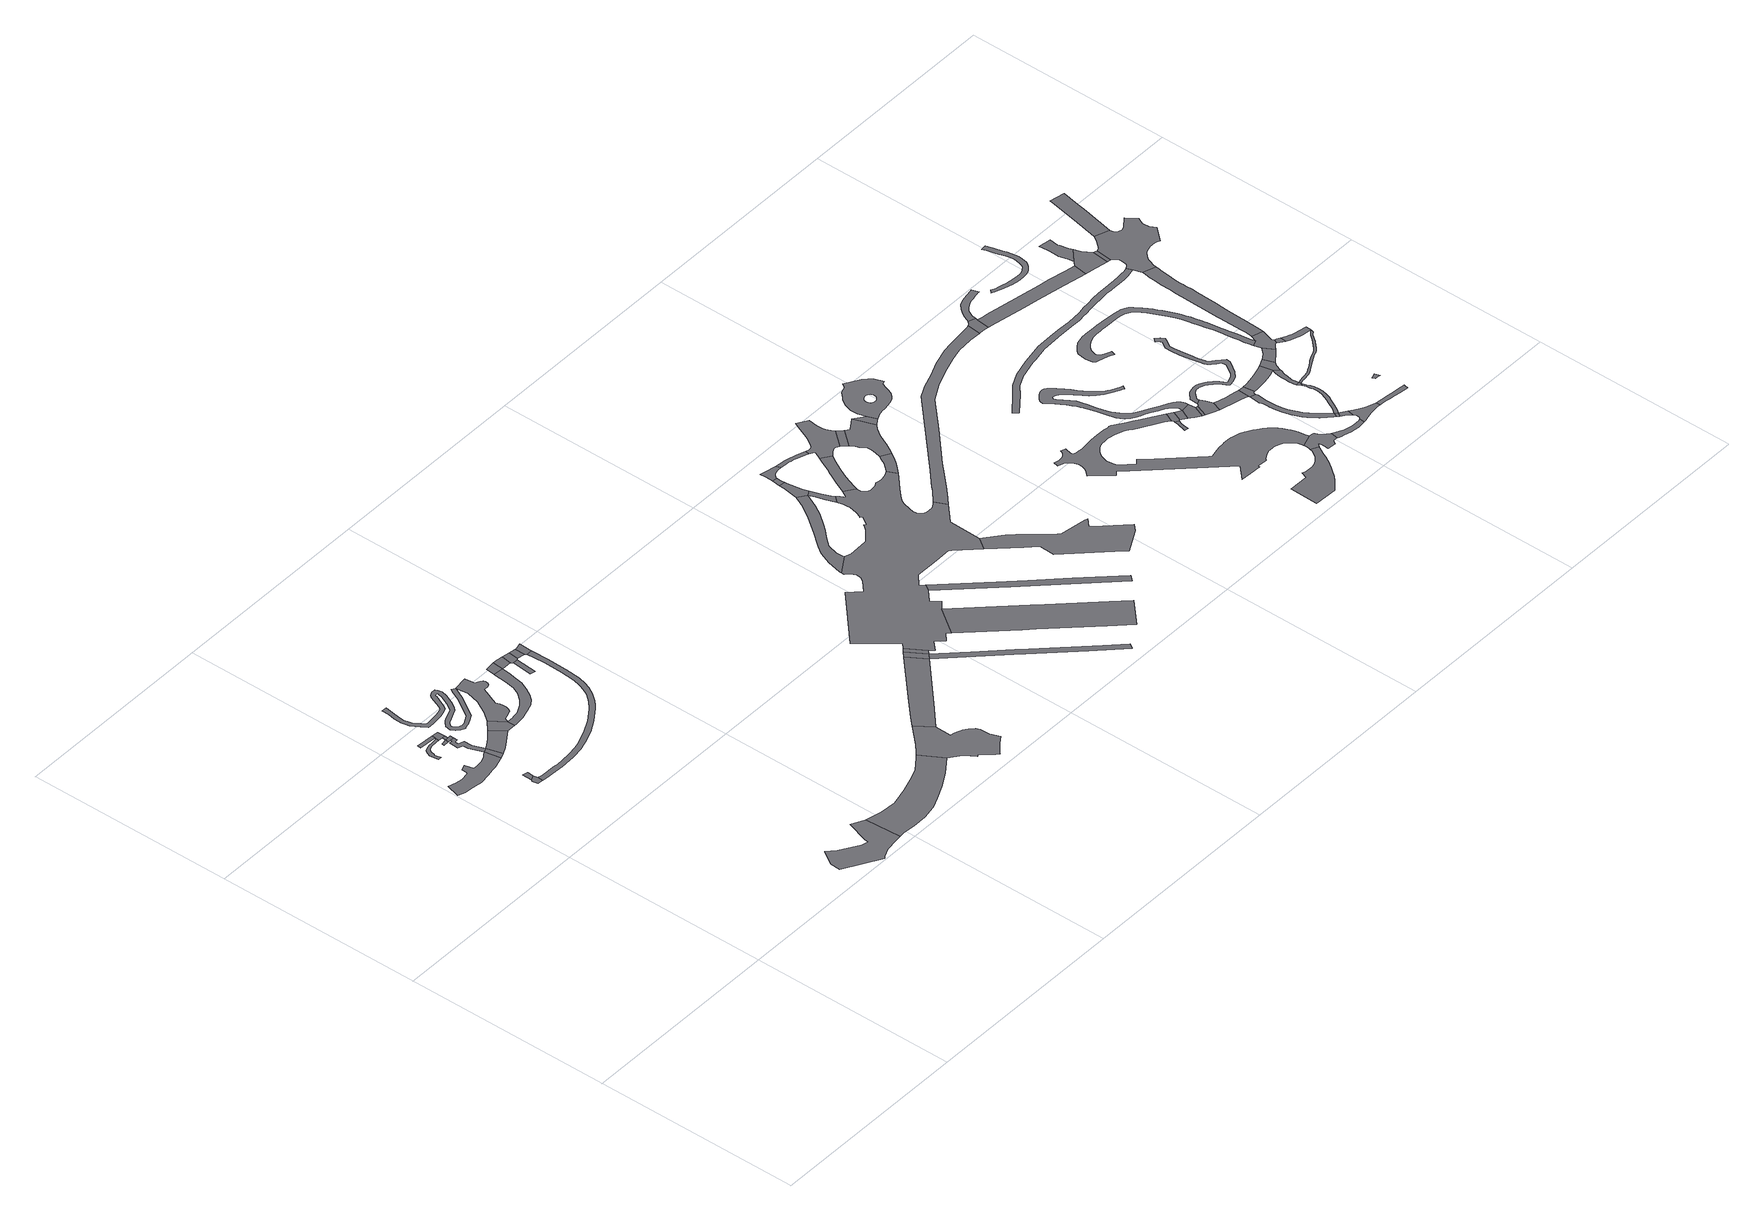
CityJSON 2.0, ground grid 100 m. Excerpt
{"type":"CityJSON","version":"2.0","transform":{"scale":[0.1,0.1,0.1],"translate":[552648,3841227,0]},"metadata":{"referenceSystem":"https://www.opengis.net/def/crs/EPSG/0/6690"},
"CityObjects":{
"road1":{"type":"Road","attributes":{"RoadStructureAttribute.sectionType":"1"},"geometry":[{"type":"MultiSurface","lod":"1","boundaries":[[[0,1,2,3,4,5,6,7,8,9,10,11,12,13,14,15,16,17,18,19,20]]]}]},
"road2":{"type":"Road","geometry":[{"type":"MultiSurface","lod":"1","boundaries":[[[21,22,23,24,25,26]]]}]},
"road3":{"type":"Road","geometry":[{"type":"MultiSurface","lod":"1","boundaries":[[[27,28,22,21]]]}]},
"road4":{"type":"Road","geometry":[{"type":"MultiSurface","lod":"1","boundaries":[[[29,30,31,32,33,34,35,36,37,38,39,40,41,42,43,44,45,46]]]}]},
"road5":{"type":"Road","geometry":[{"type":"MultiSurface","lod":"1","boundaries":[[[47,48,49,50]]]}]},
"road6":{"type":"Road","geometry":[{"type":"MultiSurface","lod":"1","boundaries":[[[51,52,53,54]]]}]},
"road7":{"type":"Road","geometry":[{"type":"MultiSurface","lod":"1","boundaries":[[[55,56,57,58,59,60,61,62,63,64,65,66,20,67]]]}]},
"road8":{"type":"Road","geometry":[{"type":"MultiSurface","lod":"1","boundaries":[[[67,20,19,68]]]}]},
"road9":{"type":"Road","geometry":[{"type":"MultiSurface","lod":"1","boundaries":[[[69,50,49,46,45,70,71]]]}]},
"road10":{"type":"Road","geometry":[{"type":"MultiSurface","lod":"1","boundaries":[[[72,73,51,54,61,60]]]}]},
"road11":{"type":"Road","geometry":[{"type":"MultiSurface","lod":"1","boundaries":[[[71,70,51,73]]]}]},
"road12":{"type":"Road","geometry":[{"type":"MultiSurface","lod":"1","boundaries":[[[74,75,76,77,78,79,80,81,82,83,84,85,86,87,88]]]}]},
"road13":{"type":"Road","attributes":{"RoadStructureAttribute.sectionType":"1"},"geometry":[{"type":"MultiSurface","lod":"1","boundaries":[[[89,90,91,92,67,68,93,94,95]]]}]},
"road14":{"type":"Road","geometry":[{"type":"MultiSurface","lod":"1","boundaries":[[[96,97,98,99,100,101,102,103,104,105,106,107,108,109,110,111,112,113,114,115,116,117,118,119,120,121,122,123,124,125,126,127,128,129,130,131,132,133,134,135,136,137,138,139,140,141,142,143,144,145,146,147,148,149,150,151,152,153,154,155,156,157,158,159,160,161,162,163,164,165,166,167,168,169,170,171,172,173,174,175,176,177]]]}]},
"road15":{"type":"Road","geometry":[{"type":"MultiSurface","lod":"1","boundaries":[[[178,89,95,179,180]]]}]},
"road16":{"type":"Road","geometry":[{"type":"MultiSurface","lod":"1","boundaries":[[[181,182,183,184,185,186,187,188,189,190,191,192,193,194,195,196,197,198,199,200,201,202,203,204,205,206,207,208,209,210,211,212,213,214,215,216,217,218,26,25]]]}]},
"road17":{"type":"Road","attributes":{"RoadStructureAttribute.sectionType":"1"},"geometry":[{"type":"MultiSurface","lod":"1","boundaries":[[[219,220,221,222,223,224,225,226,227,228,229,230,231,232,233,234,235,236,136,237,238,239,240,241,178,180]]]}]},
"road18":{"type":"Road","geometry":[{"type":"MultiSurface","lod":"1","boundaries":[[[242,243,244,245,246,247,248,249,250,251,252,180,179,253,254,255,256,257,258,259,260,261,262,263,264,265]]]}]},
"road19":{"type":"Road","attributes":{"RoadStructureAttribute.sectionType":"1"},"geometry":[{"type":"MultiSurface","lod":"1","boundaries":[[[266,267,268,269,270,271,272,88,87,273,274,275,276,277,278,279,280,281]]]}]},
"road20":{"type":"Road","geometry":[{"type":"MultiSurface","lod":"1","boundaries":[[[282,283,242,265]]]}]},
"road21":{"type":"Road","geometry":[{"type":"MultiSurface","lod":"1","boundaries":[[[284,282,265,285,286]]]}]},
"road22":{"type":"Road","geometry":[{"type":"MultiSurface","lod":"1","boundaries":[[[287,288,289,290]]]}]},
"road23":{"type":"Road","geometry":[{"type":"MultiSurface","lod":"1","boundaries":[[[286,285,290,289,291,292]]]}]},
"road24":{"type":"Road","geometry":[{"type":"MultiSurface","lod":"1","boundaries":[[[292,291,293,294]]]}]},
"road25":{"type":"Road","geometry":[{"type":"MultiSurface","lod":"1","boundaries":[[[295,296,297,294,293,200,199]]]}]},
"road26":{"type":"Road","geometry":[{"type":"MultiSurface","lod":"1","boundaries":[[[298,299,300,266,281,301,302,303,304,305,306,307,308,309,310,311,312,313,314,315,316,317,318,319,320,321,322,323,324,325,326,327,328,329,330,331]]]}]},
"road27":{"type":"Road","attributes":{"RoadStructureAttribute.sectionType":"1"},"geometry":[{"type":"MultiSurface","lod":"1","boundaries":[[[332,333,334,335,298,331,336,337,338]]]}]},
"road28":{"type":"Road","geometry":[{"type":"MultiSurface","lod":"1","boundaries":[[[339,332,338,340]]]}]},
"road29":{"type":"Road","geometry":[{"type":"MultiSurface","lod":"1","boundaries":[[[341,339,340,342]]]}]},
"road30":{"type":"Road","geometry":[{"type":"MultiSurface","lod":"1","boundaries":[[[343,344,345,346,340,338,347,348,349,350,351,352]]]}]},
"road31":{"type":"Road","attributes":{"RoadStructureAttribute.sectionType":"1"},"geometry":[{"type":"MultiSurface","lod":"1","boundaries":[[[353,354,355,356,357,358,359,360,361,362]]]}]},
"road32":{"type":"Road","geometry":[{"type":"MultiSurface","lod":"1","boundaries":[[[363,364,365,366,367,368,369,370,371,372,373,374,375,376,377,378,379,380,381,382,383,384,385,386,387,388,389,390,391,392,393,394,395,396,397,398,341,342,399,400,401,402,357,356,403,404,405,406,407,408,409,410,411,412,413,414,415,416,417,418,419,420,421,422,423,424,425,426,427,428,429,430,431,432,433,434,435,436,437,438,439,440,441,442,443,444,445,446,447,448,449,450]]]}]},
"road33":{"type":"Road","geometry":[{"type":"MultiSurface","lod":"1","boundaries":[[[451,452,453,454,455,456,457,458,459,389,388,460,461,462,463,464,465,466,467,468]]]}]},
"road34":{"type":"Road","attributes":{"RoadStructureAttribute.sectionType":"1"},"geometry":[{"type":"MultiSurface","lod":"1","boundaries":[[[469,470,471,406,405,472,473,474,475,476]]]}]},
"road35":{"type":"Road","geometry":[{"type":"MultiSurface","lod":"1","boundaries":[[[477,478,479,451,468,480,481,482,483,484,485]]]}]},
"road36":{"type":"Road","geometry":[{"type":"MultiSurface","lod":"1","boundaries":[[[486,487,488,489,490,480,468,491,492,493,368,367]]]}]},
"road37":{"type":"Road","attributes":{"RoadStructureAttribute.sectionType":"1"},"geometry":[{"type":"MultiSurface","lod":"1","boundaries":[[[494,477,485,495,496,497]]]}]},
"road38":{"type":"Road","geometry":[{"type":"MultiSurface","lod":"1","boundaries":[[[498,499,494,497,500,501,502,503,504,505,506]]]}]},
"road39":{"type":"Road","attributes":{"RoadStructureAttribute.sectionType":"1"},"geometry":[{"type":"MultiSurface","lod":"1","boundaries":[[[507,508,509,510,511,512,513,514,515,516,517,518,413,412,519,520,521,522,523,524]]]}]},
"road40":{"type":"Road","attributes":{"RoadStructureAttribute.sectionType":"1"},"geometry":[{"type":"MultiSurface","lod":"1","boundaries":[[[525,526,527,528,529,530,531,450,449,532,533,534,535,536,537]]]}]},
"road41":{"type":"Road","attributes":{"RoadStructureAttribute.sectionType":"1"},"geometry":[{"type":"MultiSurface","lod":"1","boundaries":[[[538,539,540,505,504,541,542,543,544,545,546,547,548]]]}]},
"road42":{"type":"Road","attributes":{"RoadStructureAttribute.sectionType":"1"},"geometry":[{"type":"MultiSurface","lod":"1","boundaries":[[[549,550,551,552,553,434,433,554,555,556,557]]]}]},
"road43":{"type":"Road","geometry":[{"type":"MultiSurface","lod":"1","boundaries":[[[558,559,560,561,562,563,564,565,566,567,548,547,568,569,525,537,570,571,572,573,574,575,576,577,578,579,580]]]}]},
"road44":{"type":"Road","attributes":{"RoadStructureAttribute.sectionType":"1"},"geometry":[{"type":"MultiSurface","lod":"1","boundaries":[[[575,574,581,582]]]}]},
"road45":{"type":"Road","geometry":[{"type":"MultiSurface","lod":"1","boundaries":[[[583,584,585,586,582,581,587,588,589,590,591,592,593,594,595,549,557,596,597,598,599,600,601,602,603]]]}]},
"road46":{"type":"Road","geometry":[{"type":"MultiSurface","lod":"1","boundaries":[[[604,583,603,605,606,607]]]}]},
"road47":{"type":"Road","attributes":{"RoadStructureAttribute.sectionType":"1"},"geometry":[{"type":"MultiSurface","lod":"1","boundaries":[[[608,609,610,611,612,613,614,615,616,607,606,617,618,619,620,621,622,623,624,625,626,627,628,629,630,631,632,633,634,635],[636,637,638,639,640,641,642,643,644,645,646,647,648,649,650,651,652,653,654,655,656,657,658,659,660,661,662,663,664,665,666,667,668,669,670,671,672,673,674,675,676,677,678,679,680,681,682,683,684,685,686,687,688,689,690,691,692,693,694,695,696,697,698,699,700,701,702,703,704,705,706,707,708,709,710,711,712,713,714,715,716,717,718,719,720,721,722,723,724,725,726,727,728,729,730,731,732,733,734,735,736,737,738,739,740,741,742,743]]]}]},
"road48":{"type":"Road","attributes":{"RoadStructureAttribute.sectionType":"1"},"geometry":[{"type":"MultiSurface","lod":"1","boundaries":[[[744,745,746,747,748,749,750,751,752,753,754,755,756,757,758,759,416,415,760,761,762,763,764,765,766,767,768,769,770,771,772]]]}]},
"road49":{"type":"Road","attributes":{"RoadStructureAttribute.sectionType":"1"},"geometry":[{"type":"MultiSurface","lod":"1","boundaries":[[[773,774,775,776,777,778,779,780,781,782,783,784,785,786,787,788,789,790,791,792,793,794,795,796,797,798,799,800,801,802,803,804,805,806,807,808,809,810,811,812,813,814,815,816,817,818,819,820,821,822,823,824,825,826,827,828,829,830,831,832,833,834,835,836,837,838,839,840,841,842,843,844,845,846,847,848,849,850,851,852,853,854,855,856,857,858,859,860,861,862,863,864,865,866,867,868,869,870,871,872,873,874,875,876,877,878,879,880,881,882,883,884,885,886,887,888,889,890,891,892,893,894,895,896,897,898,899,900]]]}]},
"road50":{"type":"Road","attributes":{"RoadStructureAttribute.sectionType":"1"},"geometry":[{"type":"MultiSurface","lod":"1","boundaries":[[[901,902,903,904,905,906,907,908,909,910,911,912,913,914,915,916,917,918,919,920,921,922,923,924,925,926,927,928,929,930]]]}]},
"road51":{"type":"Road","geometry":[{"type":"MultiSurface","lod":"1","boundaries":[[[931,932,933,934,935,936,937,938]]]}]},
"road52":{"type":"Road","attributes":{"RoadStructureAttribute.sectionType":"1"},"geometry":[{"type":"MultiSurface","lod":"1","boundaries":[[[939,940,941,942,943,944,945,946,947,948,949,950,951,952,953,954,955,956,957,958,959,960,961,962,963,964,965,966,967,968,969,970,971,972,973,974,975,976,977,978,979,980,981,982,983,984,985,986,987,988,989,990,991,992,993,994,995,996,997,998,999,1000,1001,1002,1003,1004,1005,1006,1007,1008,1009,1010,1011,1012,1013,1014,1015,1016,1017,1018,1019,1020,1021,1022,1023,1024,1025,1026,1027,1028,1029,1030,1031,1032,1033,1034,1035,1036,1037]]]}]},
"road53":{"type":"Road","geometry":[{"type":"MultiSurface","lod":"1","boundaries":[[[900,899,1038,931,938,1039,1040]]]}]},
"road54":{"type":"Road","attributes":{"RoadStructureAttribute.sectionType":"1"},"geometry":[{"type":"MultiSurface","lod":"1","boundaries":[[[1041,1040,1039,1042,1043,1036]]]}]},
"road55":{"type":"Road","attributes":{"RoadStructureAttribute.sectionType":"1"},"geometry":[{"type":"MultiSurface","lod":"1","boundaries":[[[1037,1036,1043,1044,1045,1046,1047]]]}]},
"road56":{"type":"Road","geometry":[{"type":"MultiSurface","lod":"1","boundaries":[[[1047,1046,1048,1049]]]}]},
"road57":{"type":"Road","geometry":[{"type":"MultiSurface","lod":"1","boundaries":[[[1050,1051,1052,1053,1054,843,842,1055,1056,901,930,1057,1058,1059,1060,1061,1062,1063,1064,1065,1066,1067,1068]]]}]},
"road58":{"type":"Road","geometry":[{"type":"MultiSurface","lod":"1","boundaries":[[[1069,1070,1071,1072,1073,1049,1048,1074,1075,1076,1077,1078]]]}]},
"road59":{"type":"Road","attributes":{"RoadStructureAttribute.sectionType":"1"},"geometry":[{"type":"MultiSurface","lod":"1","boundaries":[[[1079,1080,1081,1082,1083,1078,1077,1084,1085,1086,1087,1088,1089,1090,1091]]]}]},
"road60":{"type":"Road","geometry":[{"type":"MultiSurface","lod":"1","boundaries":[[[1092,1093,744,772,1094,1095,1096,1097]]]}]},
"road61":{"type":"Road","attributes":{"RoadStructureAttribute.sectionType":"1"},"geometry":[{"type":"MultiSurface","lod":"1","boundaries":[[[1098,1099,1100,1101,1102,1103,1104,1105,1106,1068,1067,1107,1108,1109,1110,1111,1112,1113,1114,1115,1116,1117]]]}]},
"road62":{"type":"Road","attributes":{"RoadStructureAttribute.sectionType":"1"},"geometry":[{"type":"MultiSurface","lod":"1","boundaries":[[[1118,1119,1120,1121,1122,1123,1124,1125,1126,1127,1128,1129,1130,1131,1132,1133,1134,1135,1136,1137,1138,1139,1140,1141,1142,1143,1144,1145,1146,1147,1148,1149,1150,1151,1152,1153,1154,1155]]]}]},
"road63":{"type":"Road","geometry":[{"type":"MultiSurface","lod":"1","boundaries":[[[1156,1157,1091,1090,1118,1155,1158,1159,1160,1161,1162]]]}]},
"road64":{"type":"Road","geometry":[{"type":"MultiSurface","lod":"1","boundaries":[[[1139,1138,1163,1164]]]}]},
"road65":{"type":"Road","attributes":{"RoadStructureAttribute.sectionType":"1"},"geometry":[{"type":"MultiSurface","lod":"1","boundaries":[[[1165,1166,1167,1168,1169,1170,1171,1172,1173,1174,1175,1176,1177,1178,1179,1180,1181,1182,1183,1184,1185,1186,1187,1188,1189,1190,1191,1192,1193,1194,1195,1196,1197,1198,1199,1200,1201,1202,1203,1204,1205,1206,1207,1208,1209,1210,1211,1212,1213]]]}]},
"road66":{"type":"Road","attributes":{"RoadStructureAttribute.sectionType":"1"},"geometry":[{"type":"MultiSurface","lod":"1","boundaries":[[[1214,1164,1163,1215,1216,1217,1218]]]}]},
"road67":{"type":"Road","geometry":[{"type":"MultiSurface","lod":"1","boundaries":[[[1219,1220,1221,1222,1223,1224,1225,1226,1227,1228,1229,1230,1231,1232,1233,1234,1235,1236,1237,1238,1239,1240,1241,1242,1243,1244,1245,1246,1247,1248,1249,1250,1251,1252,1253,1254,1255,1256,1257,1258,1259,1260,1261,1262,1263,1264,1265,1266,1267,1268,1269,1270,1271,1272,1273,1274,1275,1276,1277,1278,1279,1280,1281,1072,1071]]]}]},
"road68":{"type":"Road","attributes":{"RoadStructureAttribute.sectionType":"1"},"geometry":[{"type":"MultiSurface","lod":"1","boundaries":[[[1282,1283,1284,1285,1286,1287,1288,1289,1290,1291,1292,1092,1097,1293,1294,1295,1296,1297,1298,1299,1300,1301,1302,1303,1304,1305]]]}]},
"road69":{"type":"Road","attributes":{"RoadStructureAttribute.sectionType":"1"},"geometry":[{"type":"MultiSurface","lod":"1","boundaries":[[[1306,1307,1308,1309,1310,1311,1312,1313,1314,1315,1316,1317,1318,1319,1320,1321,1322,1323,1324,1325,1326,1327,1328,1329,1330,1331,1332,1139,1164]]]}]},
"road70":{"type":"Road","geometry":[{"type":"MultiSurface","lod":"1","boundaries":[[[1333,1334,1335,1336,1337,1218,1217,1338,1339,1340,1117,1116,1341,1342,1343,1344,1345,1346,1347,1348]]]}]},
"road71":{"type":"Road","attributes":{"RoadStructureAttribute.sectionType":"1"},"geometry":[{"type":"MultiSurface","lod":"1","boundaries":[[[1349,1350,1351,1352,1353,1354,1162,1161,1355,1356,1357,1358,1359,1360,1361]]]}]},
"road72":{"type":"Road","geometry":[{"type":"MultiSurface","lod":"1","boundaries":[[[1362,1363,1364,1319,1318]]]}]},
"road73":{"type":"Road","attributes":{"RoadStructureAttribute.sectionType":"1"},"geometry":[{"type":"MultiSurface","lod":"1","boundaries":[[[1365,1366,1367,1368,1369,1370,1371,1372,1373,1374,1375,1376,1377,1378,1379,1380,1381,1382,1383,1384,1385,1386,1387,1388,1389,1390,1391,1392,1393,1394,1395,1396,1397,1398,1399,1400,1401,1402,1403,1404,1405,1406,1407,1408,1409,1410,1411,1412,1413,1414,1415,1416,1417,1418,1419,1420,1421,1422,1423,1424,1425,1426,1427,1428,1429,1430,1431,1432,1433,1434,1435,1436,1437,1438,1439,1440,1441,1442,1443,1444,1445,1446,1447,1448,1449,1450,1451,1452,1453,1454,1455,1456,1457,1458,1459,1460,1461]]]}]},
"road74":{"type":"Road","geometry":[{"type":"MultiSurface","lod":"1","boundaries":[[[1361,1462,1463,1464,1465,1466,1467,1468,1363,1362,1469,1470,1471,1472,1473,1474,1475]]]}]},
"road75":{"type":"Road","geometry":[{"type":"MultiSurface","lod":"1","boundaries":[[[1476,1477,1349,1361,1475,1478,1479]]]}]},
"road76":{"type":"Road","attributes":{"RoadStructureAttribute.sectionType":"1"},"geometry":[{"type":"MultiSurface","lod":"1","boundaries":[[[1480,1481,1482,1483,1484,1096,1095,1485,1486,1487,1488,1489,1490]]]}]},
"road77":{"type":"Road","attributes":{"RoadStructureAttribute.sectionType":"1"},"geometry":[{"type":"MultiSurface","lod":"1","boundaries":[[[1491,1492,1493,1494,1495,1348,1347,1496,1497,1498,1499,1500,1501,1502,1503]]]}]},
"road78":{"type":"Road","attributes":{"RoadStructureAttribute.sectionType":"1"},"geometry":[{"type":"MultiSurface","lod":"1","boundaries":[[[1504,1505,1506,1476,1479,1507,1508,1509,1510]]]}]},
"road79":{"type":"Road","attributes":{"RoadStructureAttribute.sectionType":"1"},"geometry":[{"type":"MultiSurface","lod":"1","boundaries":[[[1511,1512,1513,1514,1515,1516,1517,1518,1519]]]}]},
"road80":{"type":"Road","attributes":{"RoadStructureAttribute.sectionType":"1"},"geometry":[{"type":"MultiSurface","lod":"1","boundaries":[[[1520,1521,1522,1523,1524,1525,1526,1527,1528,1529,1530,1531,1532,1533,1534,1535,1536,1537,1538,1539,1540,1362,1318,1541,1542,1543,1544,1545,1546,1547,1548,1549,1550,1551,1552,1553,1554,1555,1556,1557,1558,1559,1560]]]}]},
"road81":{"type":"Road","attributes":{"RoadStructureAttribute.sectionType":"1"},"geometry":[{"type":"MultiSurface","lod":"1","boundaries":[[[1561,1562,1563,1564,1565,1566,1567,1568,1569,1570,1571,1572,1573,1574,1575,1576,1577,1578,1579,1580,1581,1582,1583,1584,1585,1586,1587,1588,1589,1590,1591,1592,1593,1594,1595,1596,1597,1598,1599,1600,1601,1602,1603,1604,1605,1606,1607,1608,1609,1610,1611]]]}]},
"road82":{"type":"Road","geometry":[{"type":"MultiSurface","lod":"1","boundaries":[[[1612,1461,1460,1504,1510,1613,1614,1615,1616,1617,1618,1619,1620]]]}]},
"road83":{"type":"Road","geometry":[{"type":"MultiSurface","lod":"1","boundaries":[[[1621,1616,1615,1622,1623,1624,1625]]]}]},
"road84":{"type":"Road","geometry":[{"type":"MultiSurface","lod":"1","boundaries":[[[1626,1627,1628,1629,1630,1631,1632,1625,1624,1633,1634,1635,1636,1637,1638,1520,1639]]]}]},
"road85":{"type":"Road","attributes":{"RoadStructureAttribute.sectionType":"1"},"geometry":[{"type":"MultiSurface","lod":"1","boundaries":[[[1640,1641,1642,1643,1644,1645,1646,1647,1648,1649,1650,1651,1652,1653,1654,1655,1656,1612,1620,1657,1658,1659,1660,1661,1662,1663,1664,1665,1666,1667,1668,1669,1670,1671,1672,1673,1674,1675,1676,1677,1678,1679]]]}]},
"road86":{"type":"Road","attributes":{"RoadStructureAttribute.sectionType":"1"},"geometry":[{"type":"MultiSurface","lod":"1","boundaries":[[[1680,1681,1682,1490,1489,1683,1684,1685]]]}]},
"road87":{"type":"Road","attributes":{"RoadStructureAttribute.sectionType":"1"},"geometry":[{"type":"MultiSurface","lod":"1","boundaries":[[[1686,1687,1688,1689,1690,1682,1681,1691,1692,1693,1694]]]}]},
"road88":{"type":"Road","geometry":[{"type":"MultiSurface","lod":"1","boundaries":[[[1685,1684,1695,1696]]]}]},
"road89":{"type":"Road","geometry":[{"type":"MultiSurface","lod":"1","boundaries":[[[1697,1698,1699,1696,1695,1700,1701,1702,1703,1704,1165,1213,1705,1640,1679,1706,1707,1708,1709,1710,1711,1712,1713,1714,1715,1716,1717,1718,1719,1720,1721,1722,1723,1724,1725]]]}]},
"road90":{"type":"Road","attributes":{"RoadStructureAttribute.sectionType":"1"},"geometry":[{"type":"MultiSurface","lod":"1","boundaries":[[[1726,1727,1728,1697,1725,1729,1730,1731]]]}]}
},
"vertices":[
[269,1675,0],[259,1667,0],[232,1657,0],[209,1654,0],[182,1654,0],[169,1697,0],[144,1686,0],[144,1661,0],[137,1654,0],[99,1648,0],[67,1653,0],[27,1663,0],[10,1598,0],[45,1585,0],[87,1581,0],[135,1576,0],[185,1582,0],[219,1588,0],[242,1592,0],[302,1610,0],[286,1688,0],
[299,1438,0],[276,1428,0],[271,1420,0],[277,1393,0],[302,1390,0],[304,1418,0],
[301,1470,0],[276,1475,0],
[199,1889,0],[174,1887,0],[157,1881,0],[142,1874,0],[135,1864,0],[127,1844,0],[127,1831,0],[133,1801,0],[148,1801,0],[142,1829,0],[145,1839,0],[147,1851,0],[155,1864,0],[159,1869,0],[177,1874,0],[207,1877,0],[224,1876,0],[224,1890,0],
[144,1921,0],[142,1904,0],[227,1897,0],[228,1915,0],
[245,1857,0],[215,1852,0],[215,1840,0],[241,1840,0],
[286,1753,0],[285,1793,0],[258,1802,0],[260,1820,0],[275,1820,0],[275,1840,0],[255,1840,0],[255,1830,0],[240,1832,0],[238,1787,0],[263,1778,0],[263,1753,0],[309,1698,0],
[329,1623,0],
[259,1912,0],[244,1875,0],[261,1876,0],
[275,1858,0],[262,1857,0],
[891,249,0],[856,141,0],[854,124,0],[824,131,0],[734,185,0],[694,222,0],[651,154,0],[647,104,0],[817,7,0],[828,16,0],[848,24,0],[873,34,0],[927,42,0],[964,45,0],[953,220,0],
[400,1764,0],[377,1744,0],[358,1728,0],[326,1706,0],[362,1639,0],[395,1661,0],[449,1697,0],
[219,2172,0],[217,2137,0],[212,2102,0],[212,2097,0],[210,2064,0],[214,2043,0],[218,2025,0],[241,1987,0],[261,1960,0],[289,1960,0],[328,1964,0],[343,1966,0],[373,1974,0],[391,1981,0],[403,2001,0],[430,2059,0],[432,2067,0],[442,2069,0],[445,2069,0],[445,2059,0],[440,2039,0],[423,1999,0],[406,1971,0],[398,1961,0],[381,1954,0],[351,1941,0],[335,1933,0],[326,1928,0],[309,1910,0],[304,1883,0],[317,1863,0],[332,1851,0],[352,1841,0],[356,1842,0],[377,1846,0],[402,1859,0],[427,1874,0],[456,1917,0],[488,1967,0],[508,2010,0],[518,2030,0],[501,2039,0],[490,2020,0],[471,1977,0],[439,1927,0],[414,1889,0],[392,1876,0],[372,1864,0],[354,1863,0],[350,1865,0],[342,1868,0],[332,1876,0],[324,1888,0],[327,1901,0],[340,1914,0],[359,1923,0],[389,1936,0],[409,1946,0],[424,1959,0],[441,1989,0],[460,2032,0],[465,2059,0],[462,2079,0],[455,2089,0],[437,2089,0],[420,2081,0],[412,2071,0],[386,2011,0],[376,1996,0],[366,1991,0],[341,1986,0],[324,1984,0],[288,1980,0],[271,1980,0],[258,2000,0],[238,2032,0],[234,2051,0],[230,2067,0],[232,2093,0],[232,2100,0],[237,2135,0],[244,2172,0],
[443,1802,0],[494,1697,0],[493,1735,0],
[324,1388,0],[400,1385,0],[419,1384,0],[497,1387,0],[549,1395,0],[595,1407,0],[599,1408,0],[661,1434,0],[721,1467,0],[783,1510,0],[802,1527,0],[820,1543,0],[850,1581,0],[867,1616,0],[879,1644,0],[889,1684,0],[895,1759,0],[897,1854,0],[896,1941,0],[866,1941,0],[872,1854,0],[870,1759,0],[864,1688,0],[854,1651,0],[844,1626,0],[830,1596,0],[800,1560,0],[768,1530,0],[766,1529,0],[706,1487,0],[648,1456,0],[591,1433,0],[569,1427,0],[544,1420,0],[494,1412,0],[419,1409,0],[403,1410,0],[326,1413,0],
[503,1755,0],[520,1760,0],[535,1765,0],[548,1770,0],[555,1783,0],[560,1798,0],[560,1813,0],[557,1830,0],[550,1848,0],[586,1936,0],[609,1936,0],[621,1941,0],[626,1951,0],[628,1964,0],[626,1974,0],[616,1981,0],[593,1993,0],[588,2040,0],[526,1970,0],[519,1938,0],[509,1907,0],[494,1877,0],[477,1845,0],
[685,1965,0],[684,1952,0],[679,1907,0],[677,1887,0],[670,1849,0],[655,1816,0],[630,1784,0],[603,1761,0],[561,1740,0],[532,1736,0],[528,1735,0],[506,1697,0],[511,1698,0],[533,1701,0],[551,1703,0],[596,1716,0],[633,1729,0],[658,1746,0],[680,1772,0],[700,1807,0],[715,1844,0],[722,1882,0],[731,1925,0],[733,1960,0],
[1397,319,0],[1382,306,0],[1323,263,0],[1260,238,0],[1198,217,0],[1111,196,0],[1033,201,0],[992,48,0],[1052,43,0],[1122,44,0],[1185,55,0],[1188,56,0],[1242,80,0],[1309,111,0],[1384,154,0],[1461,212,0],
[738,2015,0],[689,2007,0],
[754,2013,0],[781,1960,0],[790,2010,0],
[782,1855,0],[805,1848,0],[814,1950,0],[791,1950,0],
[823,1956,0],[828,2003,0],
[861,1948,0],[861,1998,0],
[896,1951,0],[898,2006,0],[868,1998,0],
[1526,446,0],[1447,362,0],[1411,332,0],[1516,168,0],[1550,119,0],[1557,126,0],[1587,93,0],[1607,71,0],[1619,58,0],[1625,65,0],[1631,71,0],[1638,77,0],[1645,83,0],[1652,89,0],[1668,102,0],[1686,115,0],[1704,127,0],[1686,173,0],[1686,220,0],[1682,229,0],[1677,237,0],[1671,244,0],[1665,251,0],[1658,257,0],[1648,265,0],[1637,272,0],[1626,277,0],[1614,282,0],[1601,285,0],[1592,287,0],[1583,288,0],[1579,288,0],[1580,331,0],[1582,368,0],
[1835,747,0],[1655,575,0],[1580,503,0],[1562,484,0],[1663,445,0],[1735,513,0],[1892,660,0],
[1857,768,0],[1914,681,0],
[1874,784,0],[1931,697,0],
[2410,167,0],[2200,385,0],[2160,426,0],[2035,556,0],[2025,523,0],[2132,412,0],[2166,377,0],[2345,191,0],[2469,63,0],[2487,88,0],
[2637,322,0],[2426,544,0],[2415,556,0],[2164,819,0],[2075,693,0],[2273,484,0],[2313,442,0],[2512,232,0],[2596,144,0],[2705,250,0],
[2451,1562,0],[2449,1565,0],[2445,1575,0],[2438,1587,0],[2429,1600,0],[2403,1572,0],[2410,1542,0],[2411,1523,0],[2412,1510,0],[2410,1491,0],[2404,1468,0],[2394,1445,0],[2391,1441,0],[2401,1434,0],[2389,1415,0],[2375,1392,0],[2365,1398,0],[2362,1394,0],[2345,1373,0],[2337,1366,0],[2321,1351,0],[2315,1346,0],[2290,1325,0],[2258,1324,0],[2192,1322,0],[2164,1332,0],[2076,1276,0],[2075,1263,0],[2095,1243,0],[2105,1221,0],[2103,1196,0],[2091,1176,0],[2044,1133,0],[1991,1187,0],[1761,970,0],[1897,806,0],[1948,675,0],[1986,715,0],[2023,678,0],[2058,711,0],[2199,849,0],[2169,889,0],[2216,935,0],[2237,964,0],[2218,985,0],[2267,1028,0],[2384,1029,0],[2462,1030,0],[2470,1021,0],[2560,926,0],[2600,981,0],[2604,1138,0],[2683,1216,0],[2655,1271,0],[2643,1262,0],[2623,1251,0],[2604,1250,0],[2588,1252,0],[2580,1254,0],[2570,1263,0],[2561,1274,0],[2557,1281,0],[2557,1299,0],[2562,1321,0],[2572,1358,0],[2581,1377,0],[2600,1398,0],[2632,1429,0],[2659,1454,0],[2680,1474,0],[2701,1494,0],[2678,1540,0],[2665,1532,0],[2651,1526,0],[2634,1523,0],[2617,1522,0],[2606,1525,0],[2597,1528,0],[2581,1517,0],[2567,1515,0],[2553,1514,0],[2540,1518,0],[2530,1525,0],[2523,1534,0],[2519,1545,0],[2518,1556,0],[2519,1564,0],[2470,1597,0],
[2320,1718,0],[2294,1663,0],[2254,1600,0],[2193,1519,0],[2154,1470,0],[2143,1456,0],[2116,1419,0],[2092,1356,0],[2077,1288,0],[2159,1341,0],[2159,1374,0],[2171,1424,0],[2210,1468,0],[2236,1497,0],[2265,1530,0],[2302,1580,0],[2329,1626,0],[2361,1692,0],
[2652,531,0],[2526,662,0],[2438,754,0],[2450,691,0],[2506,633,0],[2679,453,0],[2794,333,0],[2816,358,0],
[2334,1818,0],[2332,1797,0],[2332,1793,0],[2384,1705,0],[2376,1732,0],[2371,1755,0],[2366,1786,0],[2365,1788,0],[2362,1816,0],
[2418,1617,0],[2409,1637,0],[2402,1656,0],[2402,1657,0],[2393,1681,0],[2372,1660,0],[2384,1624,0],[2394,1597,0],
[2337,1859,0],[2361,1838,0],[2361,1839,0],[2362,1854,0],
[2338,1924,0],[2339,1891,0],[2364,1865,0],[2374,1876,0],[2385,1882,0],[2402,1886,0],[2425,1886,0],[2416,1906,0],[2363,1918,0],
[3071,550,0],[2954,673,0],[2942,685,0],[2959,702,0],[2977,719,0],[2963,722,0],[2835,741,0],[2825,753,0],[2795,785,0],[2738,855,0],[2716,882,0],[2686,914,0],[2673,807,0],[2720,757,0],[2718,685,0],[2917,475,0],[2930,462,0],[3042,522,0],
[2569,1802,0],[2560,1784,0],[2531,1723,0],[2527,1716,0],[2512,1685,0],[2494,1649,0],[2481,1622,0],[2526,1584,0],[2548,1645,0],[2562,1677,0],[2568,1688,0],[2594,1738,0],[2615,1769,0],
[2526,1887,0],[2485,1898,0],[2469,1902,0],[2448,1884,0],[2472,1882,0],[2481,1880,0],[2498,1876,0],[2512,1872,0],[2539,1863,0],[2563,1854,0],[2567,1874,0],
[2733,1620,0],[2724,1600,0],[2712,1578,0],[2696,1558,0],[2695,1557,0],[2722,1517,0],[2741,1539,0],[2762,1566,0],[2780,1595,0],
[2674,2016,0],[2670,2007,0],[2658,1977,0],[2643,1944,0],[2631,1917,0],[2620,1898,0],[2610,1882,0],[2601,1872,0],[2590,1868,0],[2584,1868,0],[2585,1841,0],[2583,1831,0],[2628,1782,0],[2646,1793,0],[2655,1795,0],[2663,1794,0],[2680,1786,0],[2742,1863,0],[2732,1878,0],[2723,1899,0],[2720,1914,0],[2718,1944,0],[2724,1986,0],
[2705,1759,0],[2767,1835,0],
[2841,1856,0],[2822,1843,0],[2787,1820,0],[2771,1832,0],[2720,1742,0],[2724,1720,0],[2727,1718,0],[2735,1709,0],[2744,1697,0],[2745,1683,0],[2745,1682,0],[2744,1663,0],[2740,1642,0],[2796,1620,0],[2811,1650,0],[2823,1675,0],[2834,1698,0],[2845,1717,0],[2846,1718,0],[2861,1738,0],[2879,1756,0],
[2851,1849,0],[2900,1771,0],[2910,1776,0],[2894,1821,0],
[2987,2026,0],[2975,2004,0],[2943,1994,0],[2920,1971,0],[2910,1961,0],[2891,1929,0],[2881,1894,0],[2881,1859,0],[2882,1856,0],[2924,1783,0],[2941,1789,0],[2961,1794,0],[2980,1795,0],[3000,1797,0],[3018,1801,0],[3039,1810,0],[3054,1821,0],[3068,1839,0],[3076,1858,0],[3077,1861,0],[3082,1875,0],[3091,1899,0],[3106,1903,0],[3091,1946,0],[3080,1961,0],[3078,1965,0],[3058,1983,0],[3027,2002,0],[2984,1855,0],[2983,1855,0],[2981,1855,0],[2980,1856,0],[2979,1856,0],[2977,1857,0],[2976,1857,0],[2975,1858,0],[2974,1859,0],[2973,1860,0],[2971,1861,0],[2970,1861,0],[2969,1862,0],[2968,1864,0],[2968,1865,0],[2967,1866,0],[2966,1867,0],[2965,1868,0],[2965,1869,0],[2964,1871,0],[2964,1872,0],[2963,1875,0],[2963,1876,0],[2963,1878,0],[2963,1879,0],[2963,1880,0],[2963,1882,0],[2963,1883,0],[2963,1885,0],[2963,1886,0],[2964,1887,0],[2964,1889,0],[2965,1890,0],[2966,1891,0],[2966,1892,0],[2967,1894,0],[2968,1895,0],[2969,1896,0],[2970,1897,0],[2971,1898,0],[2972,1899,0],[2973,1900,0],[2974,1900,0],[2975,1901,0],[2976,1902,0],[2978,1902,0],[2979,1903,0],[2980,1903,0],[2982,1904,0],[2983,1904,0],[2985,1904,0],[2986,1904,0],[2987,1904,0],[2989,1904,0],[2990,1904,0],[2992,1904,0],[2993,1904,0],[2994,1903,0],[2996,1903,0],[2997,1902,0],[2998,1902,0],[2999,1901,0],[3001,1900,0],[3002,1900,0],[3003,1899,0],[3004,1898,0],[3005,1897,0],[3006,1896,0],[3007,1895,0],[3008,1894,0],[3009,1892,0],[3009,1891,0],[3010,1890,0],[3010,1889,0],[3011,1887,0],[3011,1886,0],[3012,1885,0],[3012,1883,0],[3012,1882,0],[3012,1880,0],[3012,1879,0],[3012,1878,0],[3012,1876,0],[3012,1874,0],[3011,1872,0],[3011,1871,0],[3010,1870,0],[3009,1868,0],[3009,1867,0],[3008,1866,0],[3007,1865,0],[3006,1864,0],[3005,1863,0],[3004,1862,0],[3003,1861,0],[3002,1860,0],[3001,1859,0],[3000,1858,0],[2999,1857,0],[2997,1857,0],[2996,1856,0],[2995,1856,0],[2993,1855,0],[2992,1855,0],[2991,1855,0],[2989,1855,0],[2988,1855,0],[2986,1855,0],
[3591,1861,0],[3582,1859,0],[3541,1853,0],[3479,1847,0],[3458,1844,0],[3412,1836,0],[3329,1813,0],[3260,1782,0],[3187,1757,0],[3162,1744,0],[3130,1729,0],[3113,1711,0],[2798,1406,0],[2724,1335,0],[2707,1318,0],[2657,1272,0],[2710,1241,0],[2747,1277,0],[2829,1360,0],[2864,1396,0],[3017,1542,0],[3148,1671,0],[3151,1674,0],[3228,1717,0],[3310,1750,0],[3390,1776,0],[3452,1792,0],[3532,1798,0],[3586,1796,0],
[3616,931,0],[3593,947,0],[3563,965,0],[3542,978,0],[3524,990,0],[3485,1016,0],[3475,1021,0],[3468,1018,0],[3460,1019,0],[3444,1022,0],[3428,1022,0],[3405,1023,0],[3385,1023,0],[3368,1022,0],[3347,1020,0],[3325,1017,0],[3298,1015,0],[3278,1016,0],[3263,1017,0],[3250,1021,0],[3247,1026,0],[3246,1035,0],[3254,1065,0],[3232,1074,0],[3228,1062,0],[3224,1056,0],[3214,1048,0],[3201,1042,0],[3181,1040,0],[3158,1046,0],[3152,1024,0],[3164,1021,0],[3185,1011,0],[3201,996,0],[3209,980,0],[3214,964,0],[3214,961,0],[3213,942,0],[3208,929,0],[3203,918,0],[3180,891,0],[3259,803,0],[3278,818,0],[3316,777,0],[3537,545,0],[3627,450,0],[3567,389,0],[3640,386,0],[3673,384,0],[3674,393,0],[3721,391,0],[3727,397,0],[3738,405,0],[3749,411,0],[3760,415,0],[3773,419,0],[3785,420,0],[3798,420,0],[3802,420,0],[3810,419,0],[3823,416,0],[3834,411,0],[3845,405,0],[3856,397,0],[3865,389,0],[3873,379,0],[3880,368,0],[3885,357,0],[3889,345,0],[3891,333,0],[3951,353,0],[3949,358,0],[3947,367,0],[3944,386,0],[3940,403,0],[3937,419,0],[3931,435,0],[3925,449,0],[3916,466,0],[3906,482,0],[3895,496,0],[3880,514,0],[3864,528,0],[3848,542,0],[3834,552,0],[3819,562,0],[3803,571,0],[3782,580,0],[3762,586,0],[3741,590,0],[3739,591,0],[3718,592,0],[3694,592,0],[3690,591,0],[3661,589,0],[3641,586,0],[3600,575,0],[3591,585,0],[3406,779,0],[3389,800,0],[3368,783,0],[3315,837,0],[3312,841,0],[3307,855,0],[3304,874,0],[3304,891,0],[3307,908,0],[3313,923,0],[3321,937,0],[3332,951,0],[3346,962,0],[3358,968,0],[3376,973,0],[3396,975,0],[3413,975,0],[3430,973,0],[3449,969,0],[3471,962,0],[3492,953,0],[3509,942,0],[3525,932,0],[3548,917,0],[3571,903,0],[3596,890,0],[3618,877,0],[3641,863,0],[3665,846,0],[3684,889,0],
[3889,295,0],[3885,283,0],[3880,272,0],[3873,261,0],[3865,251,0],[3863,249,0],[3856,243,0],[3846,235,0],[3835,229,0],[3823,224,0],[3810,221,0],[3798,220,0],[3785,220,0],[3773,221,0],[3761,224,0],[3753,227,0],[3745,197,0],[3649,199,0],[3646,60,0],[3754,56,0],[3804,95,0],[3821,114,0],[3842,142,0],[3854,156,0],[3876,188,0],[3881,198,0],[3888,209,0],[3904,243,0],[3919,272,0],[3923,278,0],
[3668,830,0],[3665,810,0],[3654,765,0],[3672,762,0],[3673,772,0],[3675,789,0],[3678,801,0],[3685,822,0],
[3786,873,0],[3785,882,0],[3780,893,0],[3774,900,0],[3769,905,0],[3758,913,0],[3741,922,0],[3708,938,0],[3686,951,0],[3662,964,0],[3642,973,0],[3627,982,0],[3597,1001,0],[3585,1013,0],[3579,1020,0],[3573,1030,0],[3566,1041,0],[3559,1055,0],[3550,1071,0],[3543,1088,0],[3537,1110,0],[3531,1138,0],[3524,1174,0],[3519,1197,0],[3511,1223,0],[3498,1246,0],[3482,1271,0],[3467,1294,0],[3463,1305,0],[3466,1312,0],[3476,1313,0],[3487,1309,0],[3503,1296,0],[3520,1276,0],[3536,1256,0],[3556,1226,0],[3571,1204,0],[3591,1183,0],[3617,1161,0],[3648,1144,0],[3676,1129,0],[3693,1121,0],[3697,1119,0],[3707,1136,0],[3697,1138,0],[3676,1147,0],[3656,1156,0],[3644,1165,0],[3636,1170,0],[3621,1184,0],[3607,1200,0],[3595,1216,0],[3589,1222,0],[3584,1228,0],[3576,1243,0],[3564,1264,0],[3552,1286,0],[3539,1308,0],[3521,1336,0],[3507,1354,0],[3497,1365,0],[3490,1370,0],[3487,1371,0],[3476,1373,0],[3461,1372,0],[3445,1365,0],[3428,1350,0],[3417,1337,0],[3413,1327,0],[3414,1319,0],[3416,1315,0],[3423,1305,0],[3433,1294,0],[3444,1277,0],[3456,1258,0],[3468,1237,0],[3479,1216,0],[3488,1198,0],[3493,1185,0],[3495,1181,0],[3513,1119,0],[3527,1065,0],[3532,1044,0],[3536,1031,0],[3538,1027,0],[3542,1015,0],[3554,999,0],[3571,983,0],[3588,973,0],[3609,962,0],[3630,953,0],[3651,942,0],[3678,927,0],[3703,913,0],[3726,895,0],[3740,881,0],[3744,871,0],[3743,852,0],[3787,859,0],
[3669,840,0],[3689,823,0],[3710,872,0],
[3727,861,0],[3698,819,0],[3718,804,0],
[3741,788,0],[3742,787,0],[3769,769,0],[3791,825,0],
[3781,763,0],[3802,820,0],
[4006,305,0],[3990,321,0],[3981,335,0],[3977,346,0],[3975,348,0],[3892,320,0],[3891,307,0],[3937,294,0],[3941,281,0],[3942,275,0],[3942,270,0],[3942,267,0],[3940,242,0],[3980,238,0],[3984,249,0],[3990,256,0],[3997,258,0],[4013,255,0],[4021,294,0],
[3853,802,0],[3847,818,0],[3838,841,0],[3814,830,0],[3809,821,0],[3793,756,0],[3799,754,0],[3817,746,0],[3842,737,0],[3859,786,0],
[3969,758,0],[3946,762,0],[3919,767,0],[3892,774,0],[3872,781,0],[3872,729,0],[3895,724,0],[3919,718,0],[3943,713,0],[3970,706,0],[3977,704,0],[3982,700,0],[3986,756,0],
[3612,1878,0],[3602,1866,0],[3609,1796,0],[3636,1791,0],[3644,1857,0],[3646,1867,0],
[4152,258,0],[4139,256,0],[4124,257,0],[4106,259,0],[4090,262,0],[4071,268,0],[4054,275,0],[4040,282,0],[4036,285,0],[4021,253,0],[4032,249,0],[4033,249,0],[4046,245,0],[4062,241,0],[4080,237,0],[4102,234,0],[4121,232,0],[4139,233,0],[4161,235,0],[4163,262,0],
[3983,693,0],[3984,684,0],[3980,641,0],[3984,634,0],[3985,618,0],[3986,597,0],[3986,594,0],[3988,572,0],[3991,552,0],[3994,533,0],[3999,513,0],[4007,488,0],[4015,469,0],[4024,451,0],[4034,433,0],[4050,411,0],[4064,393,0],[4067,390,0],[4086,370,0],[4106,351,0],[4113,345,0],[4125,364,0],[4119,368,0],[4107,381,0],[4088,404,0],[4072,425,0],[4071,427,0],[4059,446,0],[4046,468,0],[4037,486,0],[4028,507,0],[4021,528,0],[4016,547,0],[4013,567,0],[4010,586,0],[4008,629,0],[4013,677,0],[4010,684,0],
[4011,753,0],[3999,755,0],[4011,693,0],[4012,695,0],[4014,699,0],[4023,700,0],[4014,754,0],
[4123,335,0],[4137,353,0],
[4277,1593,0],[4266,1590,0],[4259,1588,0],[4239,1586,0],[4217,1584,0],[4190,1583,0],[4155,1583,0],[4122,1583,0],[4090,1582,0],[4050,1579,0],[4012,1575,0],[3981,1571,0],[3962,1568,0],[3946,1565,0],[3907,1562,0],[3875,1560,0],[3851,1560,0],[3818,1561,0],[3774,1562,0],[3674,1559,0],[3657,1556,0],[3572,1540,0],[3485,1515,0],[3422,1486,0],[3375,1446,0],[3289,1378,0],[3306,1355,0],[3396,1424,0],[3438,1462,0],[3492,1487,0],[3580,1511,0],[3604,1515,0],[3677,1529,0],[3774,1532,0],[3825,1533,0],[3871,1533,0],[3908,1534,0],[3943,1537,0],[3954,1538,0],[3994,1544,0],[4031,1548,0],[4067,1551,0],[4107,1554,0],[4137,1554,0],[4162,1554,0],[4185,1554,0],[4217,1554,0],[4247,1556,0],[4288,1566,0],
[4155,342,0],[4141,321,0],[4155,310,0],[4165,300,0],[4172,329,0],
[3836,848,0],[3834,853,0],[3861,881,0],[3873,889,0],[3896,891,0],[3926,879,0],[3933,873,0],[3949,859,0],[3966,842,0],[3979,815,0],[3989,802,0],[4014,808,0],[4039,818,0],[4064,841,0],[4081,866,0],[4101,896,0],[4103,916,0],[4088,931,0],[4068,946,0],[4045,965,0],[4043,971,0],[4040,980,0],[4032,1010,0],[4029,1050,0],[4021,1098,0],[4018,1125,0],[4018,1147,0],[4035,1175,0],[4043,1193,0],[4033,1210,0],[4015,1227,0],[4000,1210,0],[4013,1202,0],[4018,1185,0],[3998,1155,0],[3998,1120,0],[4001,1077,0],[4009,1027,0],[4017,993,0],[4022,968,0],[4028,958,0],[4038,945,0],[4055,930,0],[4073,916,0],[4076,896,0],[4061,873,0],[4046,848,0],[4031,835,0],[4011,825,0],[3996,822,0],[3979,852,0],[3963,872,0],[3946,885,0],[3938,892,0],[3913,904,0],[3898,909,0],[3881,909,0],[3853,903,0],[3846,898,0],[3816,871,0],[3815,866,0],[3815,853,0],[3815,838,0],
[3773,1996,0],[3758,1991,0],[3736,1987,0],[3714,1983,0],[3693,1977,0],[3674,1968,0],[3654,1950,0],[3642,1935,0],[3641,1934,0],[3627,1912,0],[3619,1893,0],[3651,1888,0],[3656,1901,0],[3661,1910,0],[3668,1921,0],[3678,1930,0],[3689,1937,0],[3701,1943,0],[3715,1949,0],[3734,1953,0],[3753,1957,0],[3768,1960,0],[3770,1961,0],[3784,1963,0],
[4141,360,0],[4151,374,0],[4165,397,0],[4179,424,0],[4189,444,0],[4196,465,0],[4202,490,0],[4203,514,0],[4201,531,0],[4200,534,0],[4195,550,0],[4188,566,0],[4183,587,0],[4173,575,0],[4180,557,0],[4184,542,0],[4185,535,0],[4187,525,0],[4188,510,0],[4187,493,0],[4184,476,0],[4178,461,0],[4169,442,0],[4161,425,0],[4153,408,0],[4144,392,0],[4136,378,0],
[4261,280,0],[4244,287,0],[4219,299,0],[4217,300,0],[4193,315,0],[4171,289,0],[4172,278,0],[4170,268,0],[4173,237,0],[4182,239,0],[4206,245,0],[4226,249,0],[4248,253,0],[4271,254,0],[4283,253,0],[4284,274,0],
[4156,786,0],[4136,778,0],[4107,770,0],[4083,763,0],[4058,758,0],[4036,755,0],[4042,701,0],[4067,703,0],[4090,706,0],[4118,712,0],[4141,718,0],[4165,725,0],[4172,727,0],
[4182,598,0],[4162,595,0],[4169,589,0],
[4262,919,0],[4257,951,0],[4252,983,0],[4246,1017,0],[4241,1048,0],[4237,1073,0],[4232,1101,0],[4228,1125,0],[4226,1134,0],[4223,1152,0],[4218,1175,0],[4213,1197,0],[4206,1219,0],[4201,1238,0],[4195,1254,0],[4186,1273,0],[4178,1294,0],[4170,1312,0],[4160,1331,0],[4152,1348,0],[4142,1366,0],[4130,1385,0],[4120,1401,0],[4108,1416,0],[4097,1429,0],[4084,1439,0],[4068,1446,0],[4050,1449,0],[4024,1453,0],[3998,1455,0],[3970,1456,0],[3938,1459,0],[3931,1459,0],[3909,1459,0],[3882,1459,0],[3857,1460,0],[3835,1458,0],[3812,1454,0],[3794,1448,0],[3773,1434,0],[3755,1420,0],[3743,1403,0],[3739,1383,0],[3738,1362,0],[3739,1345,0],[3744,1327,0],[3753,1316,0],[3765,1312,0],[3784,1307,0],[3810,1301,0],[3836,1287,0],[3841,1309,0],[3832,1313,0],[3812,1321,0],[3795,1331,0],[3787,1341,0],[3786,1352,0],[3789,1366,0],[3795,1378,0],[3805,1392,0],[3820,1404,0],[3839,1415,0],[3861,1421,0],[3886,1425,0],[3913,1426,0],[3922,1426,0],[3943,1425,0],[3970,1425,0],[3997,1425,0],[4021,1423,0],[4041,1421,0],[4057,1417,0],[4072,1410,0],[4086,1399,0],[4096,1388,0],[4108,1370,0],[4119,1351,0],[4130,1328,0],[4141,1305,0],[4152,1283,0],[4161,1261,0],[4170,1241,0],[4178,1216,0],[4184,1189,0],[4189,1163,0],[4195,1136,0],[4201,1112,0],[4203,1104,0],[4210,1073,0],[4215,1044,0],[4219,1022,0],[4224,982,0],[4228,954,0],[4231,929,0],[4236,906,0],[4240,889,0],[4266,898,0],
[4168,720,0],[4163,705,0],[4160,682,0],[4159,667,0],[4159,652,0],[4158,629,0],[4161,608,0],[4177,621,0],[4176,628,0],[4176,637,0],[4180,657,0],[4184,677,0],[4191,701,0],[4193,707,0],
[4195,804,0],[4181,797,0],[4204,737,0],[4214,751,0],
[4110,1774,0],[4025,1790,0],[3972,1799,0],[3694,1848,0],[3674,1851,0],[3679,1784,0],[3827,1758,0],[3901,1744,0],[4007,1725,0],[4148,1699,0],[4157,1766,0],
[4426,258,0],[4402,261,0],[4369,264,0],[4341,267,0],[4313,270,0],[4296,253,0],[4317,250,0],[4342,246,0],[4367,243,0],[4393,240,0],[4414,237,0],[4438,234,0],[4443,257,0],
[4249,850,0],[4226,824,0],[4207,811,0],[4228,762,0],[4248,776,0],[4269,794,0],[4278,802,0],
[4417,395,0],[4398,387,0],[4395,386,0],[4393,385,0],[4399,372,0],[4402,372,0],[4403,372,0],[4415,372,0],[4425,370,0],
[4464,768,0],[4454,762,0],[4439,750,0],[4427,735,0],[4412,716,0],[4396,699,0],[4385,688,0],[4371,677,0],[4361,672,0],[4358,670,0],[4349,667,0],[4328,657,0],[4311,648,0],[4308,646,0],[4286,631,0],[4265,620,0],[4251,612,0],[4239,609,0],[4234,608,0],[4214,604,0],[4198,602,0],[4188,590,0],[4196,592,0],[4209,593,0],[4244,599,0],[4247,600,0],[4255,603,0],[4270,611,0],[4291,623,0],[4313,638,0],[4333,648,0],[4353,658,0],[4366,663,0],[4367,664,0],[4377,669,0],[4391,681,0],[4403,692,0],[4420,709,0],[4435,729,0],[4446,743,0],[4460,754,0],
[3825,1913,0],[3845,1905,0],[3864,1899,0],[3886,1892,0],[3907,1887,0],[3925,1884,0],[3948,1881,0],[3970,1881,0],[3989,1882,0],[4003,1886,0],[4016,1894,0],[4017,1895,0],[4031,1907,0],[4041,1919,0],[4048,1933,0],[4053,1946,0],[4055,1962,0],[4056,1979,0],[4054,1998,0],[4051,2016,0],[4046,2034,0],[4040,2053,0],[4037,2065,0],[4035,2074,0],[4029,2095,0],[4019,2125,0],[3995,2123,0],[4001,2102,0],[4010,2071,0],[4016,2049,0],[4019,2039,0],[4024,2021,0],[4029,2002,0],[4031,1983,0],[4030,1967,0],[4026,1947,0],[4021,1934,0],[4013,1922,0],[4002,1914,0],[3990,1908,0],[3976,1905,0],[3959,1904,0],[3938,1905,0],[3916,1908,0],[3895,1912,0],[3877,1916,0],[3859,1920,0],[3845,1923,0],[3839,1925,0],[3823,1933,0],[3811,1920,0],
[4280,929,0],[4289,812,0],[4303,824,0],[4312,823,0],[4321,844,0],[4316,850,0],[4316,856,0],[4326,890,0],[4331,912,0],
[4330,840,0],[4319,819,0],[4323,816,0],[4342,802,0],[4346,832,0],
[4465,794,0],[4426,803,0],[4409,806,0],[4394,810,0],[4385,813,0],[4378,816,0],[4375,818,0],[4358,795,0],[4374,788,0],[4390,782,0],[4405,778,0],[4419,776,0],[4454,770,0],[4466,794,0],
[4303,1525,0],[4301,1511,0],[4297,1490,0],[4294,1461,0],[4291,1417,0],[4290,1372,0],[4288,1333,0],[4286,1267,0],[4284,1215,0],[4283,1185,0],[4283,1171,0],[4282,1110,0],[4283,1069,0],[4283,987,0],[4283,982,0],[4283,968,0],[4282,945,0],[4333,934,0],[4335,963,0],[4336,994,0],[4338,1022,0],[4339,1052,0],[4341,1104,0],[4343,1140,0],[4345,1167,0],[4346,1204,0],[4347,1242,0],[4347,1243,0],[4348,1274,0],[4349,1306,0],[4349,1338,0],[4349,1350,0],[4349,1364,0],[4350,1387,0],[4352,1415,0],[4354,1437,0],[4356,1459,0],[4359,1481,0],[4360,1484,0],[4363,1505,0],
[4242,1805,0],[4231,1834,0],[4177,1784,0],[4179,1693,0],[4260,1678,0],[4269,1760,0],
[4158,1954,0],[4161,1909,0],[4161,1881,0],[4161,1854,0],[4171,1814,0],[4224,1854,0],[4215,1894,0],[4213,1904,0],[4217,1946,0],
[4278,1675,0],[4287,1753,0],
[4349,1821,0],[4332,1793,0],[4304,1760,0],[4301,1655,0],[4304,1643,0],[4302,1625,0],[4300,1612,0],[4292,1601,0],[4289,1564,0],[4367,1523,0],[4372,1542,0],[4379,1559,0],[4391,1576,0],[4408,1591,0],[4426,1600,0],[4446,1604,0],[4475,1604,0],[4496,1598,0],[4499,1597,0],[4555,1660,0],[4538,1688,0],[4537,1723,0],[4552,1753,0],[4517,1801,0],[4472,1767,0],[4452,1759,0],[4437,1764,0],[4422,1776,0],[4419,1796,0],
[4405,2101,0],[4397,2060,0],[4371,1930,0],[4450,1948,0],[4463,2016,0],[4478,2087,0]
]}
